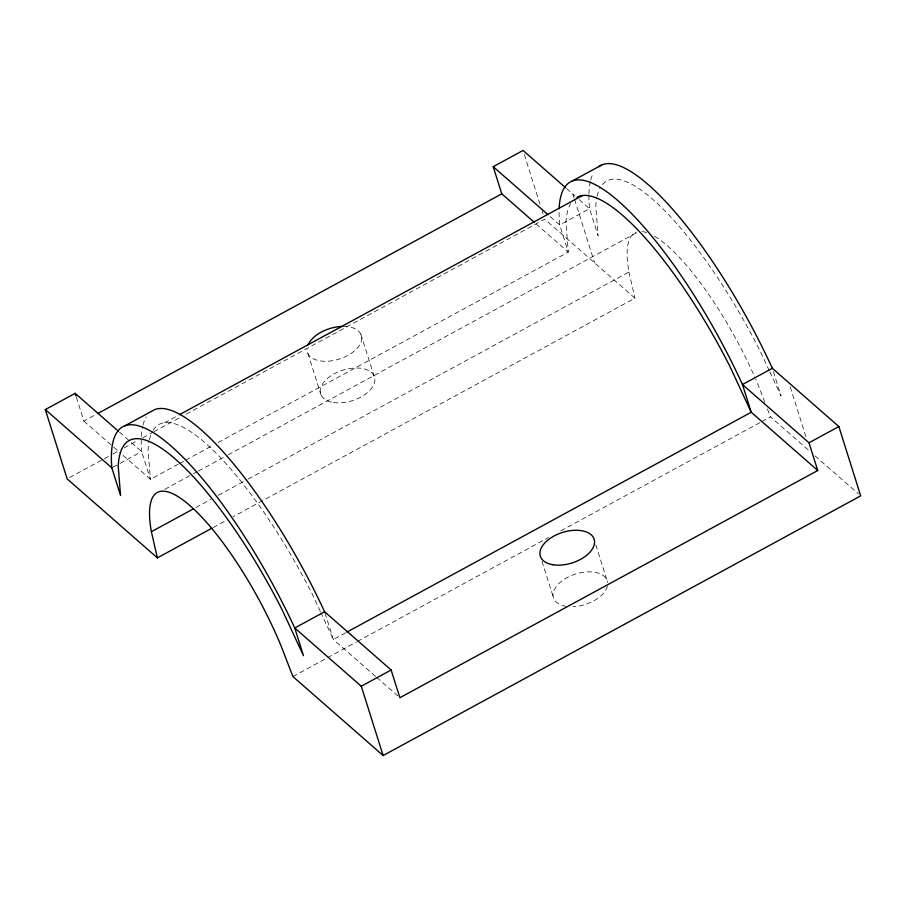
<?xml version="1.0" encoding="UTF-8"?>
<svg xmlns="http://www.w3.org/2000/svg" width="906" height="906" viewBox="0 0 906 906"><rect width="100%" height="100%" fill="white"/><g stroke="black" fill="none" stroke-linecap="round" stroke-linejoin="round"><path stroke-width="0.68" stroke-dasharray="4.53 3.4" d="M76.398 397.304L83.884 421.064L96.285 414.325M164.53 422.796L178.165 415.378M69.626 477.53L103.125 459.319M104.36 458.64L111.812 454.597M113.046 453.917L119.252 450.542M124.213 447.847L137.859 440.429M142.82 437.734L152.74 432.332M153.986 431.664L180.034 417.496M186.228 414.121L544.721 219.195L634.936 298.187L233.035 516.726M113.012 467.168L118.98 463.929M120.181 463.272L141.676 451.584A210.045 56.353 61.5 0 1 142.638 426.59M178.301 464.144L150.407 479.308L121.857 454.314M179.535 463.464L184.507 460.769M185.753 460.089L213.069 445.231M218.04 442.536L568.277 252.083L565.956 223.001A200.849 53.896 61.5 0 1 570.689 203.488M164.926 489.251L192.219 474.416M193.454 473.736L197.18 471.709M198.414 471.041L226.953 455.525M228.187 454.857L637.53 232.264M196.036 507.439L210.917 499.342M218.357 495.299L246.896 479.784M248.131 479.104L628.945 272.038A141.959 38.086 61.5 0 1 636.284 232.185M213.193 527.519L225.594 520.769M345.752 632.739L333.351 639.477L320.962 612.864M292.91 676.544L326.398 658.334M327.644 657.654L356.171 642.139M357.417 641.471L548.436 537.598M560.848 530.848L760.553 422.253M761.799 421.573L770.474 416.862L809.749 451.233M566.567 188.573L575.016 195.968M579.172 199.603L589.568 208.708L598.13 235.854L595.797 206.772A200.849 53.896 61.5 0 1 596.827 197.655M550.225 216.613L559.727 224.937L568.277 252.083L535.548 223.431M815.049 455.888L858.582 493.997M119.501 432.173L141.676 451.584L150.407 479.308L148.086 450.225A200.849 53.896 61.5 0 1 149.105 441.109M83.884 421.064L120.804 453.385M375.582 676.465L333.351 639.477L325.028 613.079M376.636 677.382L397.757 695.876M769.273 370.679L759.84 350.407A200.849 53.896 61.5 0 0 601.403 185.934M769.862 371.947L781.063 396.024L773.158 370.95M320.373 611.595L312.128 593.86A200.849 53.896 61.5 0 0 152.82 430.712M764.879 402.377L758.265 385.254A141.959 38.086 61.5 0 0 755.627 379.07M767.427 408.957L770.474 416.862M790.213 386.862L806.6 438.844M572.943 194.144L574.211 198.188M574.642 199.535L594.608 262.876M524.325 154.507L540.044 204.371M542.173 211.109L543.022 213.805M595.854 544.891L606.85 579.761M541.992 561.256L553.826 598.821M360.905 334.325L374.019 375.911M307.893 353.385L321.007 394.959M628.945 272.038L634.936 298.187M607.382 586.08A28.211 15.98 -17.5 0 1 572.864 606.714M566.318 606.363A28.211 15.98 -17.5 0 1 566.012 578.221A28.211 15.98 -17.5 0 1 607.609 582.445M343.238 326.409A28.211 15.98 -17.5 0 1 361.052 341.992A28.211 15.98 -17.5 0 1 331.132 360.916A28.211 15.98 -17.5 0 1 307.066 349.274M642.128 231.585A141.959 38.086 61.5 0 1 647.212 232.785M654.585 236.319A141.959 38.086 61.5 0 1 755.083 377.813M597.111 196.296A200.849 53.896 61.5 0 1 600.542 187.259M588.923 195.277A208.607 55.968 61.5 0 0 589.568 208.708L559.727 224.937A208.607 55.968 61.5 0 1 559.093 210.147M588.945 193.918A208.607 55.968 61.5 0 1 590.372 181.404M590.712 179.988A208.607 55.968 61.5 0 1 593.521 172.752M142.967 425.186A210.045 56.353 61.5 0 1 146.285 416.907M149.399 439.75A200.849 53.896 61.5 0 1 152.287 431.652M333.487 402.502A28.211 15.98 -17.5 0 0 374.846 380.022A28.211 15.98 -17.5 0 0 334.212 373.793A28.211 15.98 -17.5 0 0 333.487 402.502"/><path stroke-width="1.36" d="M211.947 528.187L157.372 557.87L67.146 478.878L45.3 409.58L75.153 393.34L118.437 431.245M534.495 222.502L501.765 193.839L493.204 166.693L523.045 150.464L565.514 187.644M97.531 413.646L501.765 193.839M572.037 181.143L601.878 164.903M124.971 425.775L154.824 409.546A210.045 56.353 61.5 0 1 324.608 611.765L391.132 669.998L399.874 697.722L817.744 470.497L809.001 442.785L742.478 384.54A208.607 55.968 61.5 0 0 625.616 207.689A208.607 55.968 61.5 0 0 559.138 208.81M179.411 414.71L582.399 195.571M157.372 557.87L151.381 531.72L193.556 508.787M324.608 611.765L294.756 627.994L303.499 655.706L282.276 610.089A200.849 53.896 61.5 0 0 118.233 466.454L120.566 495.537L111.823 467.824L45.3 409.58M151.381 531.72A141.959 38.086 61.5 0 1 189.966 505.627A141.959 38.086 61.5 0 1 280.69 644.936L292.91 676.544L383.136 755.536L860.7 495.854L838.854 426.545L772.331 368.3L742.478 384.54L751.221 412.253L817.744 470.497M346.987 632.06L751.221 412.253L729.998 366.636A200.849 53.896 61.5 0 0 576.929 197.293M111.823 467.824A210.045 56.353 61.5 0 1 171.2 446.137A210.045 56.353 61.5 0 1 294.756 627.994L361.279 686.238L391.132 669.998M809.001 442.785L838.854 426.545M493.204 166.693L548.107 214.767M361.279 686.238L383.136 755.536M75.153 393.34L75.979 395.99M308.108 344.801A28.211 15.98 -17.5 0 1 341.879 326.443M598.651 166.727A208.607 55.968 61.5 0 1 772.331 368.3M553.204 564.778A28.211 15.98 -17.5 0 0 594.562 542.286A28.211 15.98 -17.5 0 0 553.928 536.058A28.211 15.98 -17.5 0 0 553.204 564.778"/></g></svg>
